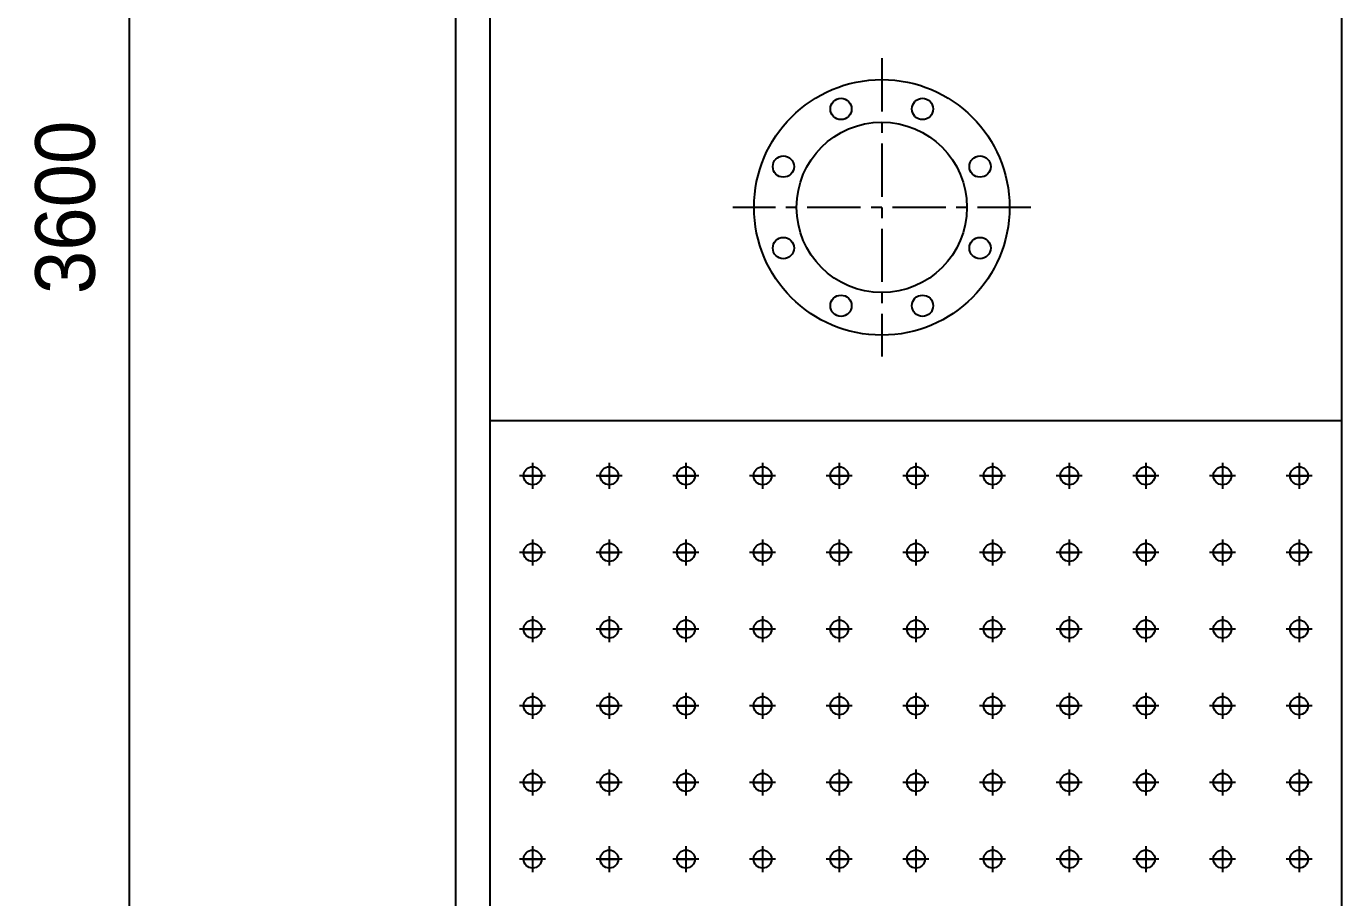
# Model space of a CAD drawing. Header units: millimetres. Extents: x -5717 to 18496, y -1212 to 15910.
# Drawn here: x -2656 to -1112, y 10905 to 11928 of the extents above; entities that cross this region are included whole.
import ezdxf

# ---------------------------------------------------------------- set-up
doc = ezdxf.new("R2010")
doc.units = ezdxf.units.MM
doc.linetypes.add('CENTER', pattern=[2, 1.25, -0.25, 0.25, -0.25])
doc.layers.get('DEFPOINTS').update_dxf_attribs({"color": 143})
doc.layers.add('CENTER', color=1, linetype='CENTER')
doc.layers.add('냉각탑_dim', color=1, linetype='Continuous')
doc.styles.add('HY울릉도L', font='')
doc.styles.get('HY울릉도L').set_extended_font_data('HY울릉도L')
doc.dimstyles.new('성지DIM', dxfattribs={"dimtxt": 3.5, "dimasz": 3, "dimexe": 1, "dimexo": 2.5, "dimgap": 2, "dimtad": 1, "dimdec": 0, "dimzin": 3, "dimdsep": 46, "dimtxsty": 'HY울릉도L', "dimblk": 'ARCHTICK', "dimcen": -2, "dimclrd": 256, "dimclre": 256, "dimclrt": 7, "dimadec": 0, "dimazin": 0, "dimtfac": 1, "dimtdec": 0, "dimtofl": 0, "dimtmove": 0, "dimatfit": 3, "dimfxl": 1, "dimtolj": 1, "dimtzin": 0, "dimlwe": -1, "dimarcsym": 0})

# ---------------------------------------------------------------- blocks, each defined once
blk = doc.blocks.new('_ArchTick')
at = {"color": 0, "linetype": 'ByBlock', "const_width": 0.15}
blk.add_lwpolyline([(-0.5, -0.5), (0.5, 0.5)], dxfattribs=at)
blk = doc.blocks.new('*D13')
at = {"layer": 'DEFPOINTS', "color": 0, "transparency": 16777216}
for p in [(-2152, 13515.4), (-2535.5, 9915.4), (-2152, 9915.4)]:
    blk.add_point(p, dxfattribs=at)
at = {"layer": '냉각탑_dim', "transparency": 16777216}
for p, q in [((-2202, 13515.4), (-2555.5, 13515.4)), ((-2202, 9915.4), (-2555.5, 9915.4))]:
    blk.add_line(p, q, dxfattribs=at)
at = {"layer": '냉각탑_dim', "lineweight": -2, "transparency": 16777216}
blk.add_line((-2535.5, 13515.4), (-2535.5, 9915.4), dxfattribs=at)
at = {"layer": '냉각탑_dim', "lineweight": -2, "transparency": 16777216, "xscale": 60, "yscale": 60, "zscale": 60}
for p, rotation in [((-2535.5, 13515.4), 90), ((-2535.5, 9915.4), 270)]:
    blk.add_blockref('_ArchTick', p, dxfattribs=dict(at, rotation=rotation))
at = {"layer": '냉각탑_dim', "color": 7, "transparency": 16777216, "insert": (-2610.5, 11715.4), "char_height": 70, "attachment_point": 5, "rotation": 90, "style": 'HY울릉도L'}
blk.add_mtext('\\A1;3600', dxfattribs=at)

msp = doc.modelspace()

# ---------------------------------------------------------------- linework, layer by layer
at = {"color": 3}
for p, q in [((-2152, 9915.4), (-2152, 13515.4)), ((-2112, 9955.4), (-2112, 13475.4)), ((-1112, 9955.4), (-1112, 13475.4)), ((-2112, 11465.4), (-1112, 11465.4))]:
    msp.add_line(p, q, dxfattribs=at)
for centre, radius in [((-1652, 11715.4), 150), ((-1699.9, 11830.9), 12.5), ((-1604.2, 11830.9), 12.5), ((-1652, 11715.4), 100), ((-1767.5, 11763.3), 12.5), ((-1536.6, 11763.3), 12.5), ((-1767.5, 11667.6), 12.5), ((-1536.6, 11667.6), 12.5), ((-1699.9, 11599.9), 12.5), ((-1604.2, 11599.9), 12.5)]:
    msp.add_circle(centre, radius, dxfattribs=at)
for centre in [(-2062, 11400.4), (-1972, 11400.4), (-1882, 11400.4), (-1792, 11400.4), (-1702, 11400.4), (-1612, 11400.4), (-1522, 11400.4), (-1432, 11400.4), (-1342, 11400.4), (-1252, 11400.4), (-1162, 11400.4), (-2062, 11310.4), (-1972, 11310.4), (-1882, 11310.4), (-1792, 11310.4), (-1702, 11310.4), (-1612, 11310.4), (-1522, 11310.4), (-1432, 11310.4), (-1342, 11310.4), (-1252, 11310.4), (-1162, 11310.4), (-2062, 11220.4), (-1972, 11220.4), (-1882, 11220.4), (-1792, 11220.4), (-1702, 11220.4), (-1612, 11220.4), (-1522, 11220.4), (-1432, 11220.4), (-1342, 11220.4), (-1252, 11220.4), (-1162, 11220.4), (-2062, 11130.4), (-1972, 11130.4), (-1882, 11130.4), (-1792, 11130.4), (-1702, 11130.4), (-1612, 11130.4), (-1522, 11130.4), (-1432, 11130.4), (-1342, 11130.4), (-1252, 11130.4), (-1162, 11130.4), (-2062, 11040.4), (-1972, 11040.4), (-1882, 11040.4), (-1792, 11040.4), (-1702, 11040.4), (-1612, 11040.4), (-1522, 11040.4), (-1432, 11040.4), (-1342, 11040.4), (-1252, 11040.4), (-1162, 11040.4), (-2062, 10950.4), (-1972, 10950.4), (-1882, 10950.4), (-1792, 10950.4), (-1702, 10950.4), (-1612, 10950.4), (-1522, 10950.4), (-1432, 10950.4), (-1342, 10950.4), (-1252, 10950.4), (-1162, 10950.4)]:
    msp.add_circle(centre, 10.6)
at = {"layer": 'CENTER', "linetype": 'CENTER', "ltscale": 50}
for p, q in [((-1652, 11890.4), (-1652, 11540.4)), ((-1477, 11715.4), (-1827, 11715.4)), ((-2062, 11415.7), (-2062, 11385.1)), ((-1972, 11415.7), (-1972, 11385.1)), ((-1882, 11415.7), (-1882, 11385.1)), ((-1792, 11415.7), (-1792, 11385.1)), ((-1702, 11415.7), (-1702, 11385.1)), ((-1612, 11415.7), (-1612, 11385.1)), ((-1522, 11415.7), (-1522, 11385.1)), ((-1432, 11415.7), (-1432, 11385.1)), ((-1342, 11415.7), (-1342, 11385.1)), ((-1252, 11415.7), (-1252, 11385.1)), ((-1162, 11415.7), (-1162, 11385.1)), ((-2046.7, 11400.4), (-2077.3, 11400.4)), ((-2073.8, 11400.4), (-2050.3, 11400.4)), ((-2050.3, 11400.4), (-2073.8, 11400.4)), ((-2073.8, 11400.4), (-2050.3, 11400.4)), ((-2062, 11412.2), (-2062, 11388.7)), ((-1956.7, 11400.4), (-1987.3, 11400.4)), ((-1983.8, 11400.4), (-1960.3, 11400.4)), ((-1960.3, 11400.4), (-1983.8, 11400.4)), ((-1983.8, 11400.4), (-1960.3, 11400.4)), ((-1972, 11412.2), (-1972, 11388.7)), ((-1866.7, 11400.4), (-1897.3, 11400.4)), ((-1893.8, 11400.4), (-1870.3, 11400.4)), ((-1870.3, 11400.4), (-1893.8, 11400.4)), ((-1893.8, 11400.4), (-1870.3, 11400.4)), ((-1882, 11412.2), (-1882, 11388.7)), ((-1776.7, 11400.4), (-1807.3, 11400.4)), ((-1803.8, 11400.4), (-1780.3, 11400.4)), ((-1780.3, 11400.4), (-1803.8, 11400.4)), ((-1803.8, 11400.4), (-1780.3, 11400.4)), ((-1792, 11412.2), (-1792, 11388.7)), ((-1686.7, 11400.4), (-1717.3, 11400.4)), ((-1713.8, 11400.4), (-1690.3, 11400.4)), ((-1690.3, 11400.4), (-1713.8, 11400.4)), ((-1713.8, 11400.4), (-1690.3, 11400.4)), ((-1702, 11412.2), (-1702, 11388.7)), ((-1596.7, 11400.4), (-1627.3, 11400.4)), ((-1623.8, 11400.4), (-1600.3, 11400.4)), ((-1600.3, 11400.4), (-1623.8, 11400.4)), ((-1623.8, 11400.4), (-1600.3, 11400.4)), ((-1612, 11412.2), (-1612, 11388.7)), ((-1506.7, 11400.4), (-1537.3, 11400.4)), ((-1533.8, 11400.4), (-1510.3, 11400.4)), ((-1510.3, 11400.4), (-1533.8, 11400.4)), ((-1533.8, 11400.4), (-1510.3, 11400.4)), ((-1522, 11412.2), (-1522, 11388.7)), ((-1416.7, 11400.4), (-1447.3, 11400.4)), ((-1443.8, 11400.4), (-1420.3, 11400.4)), ((-1420.3, 11400.4), (-1443.8, 11400.4)), ((-1443.8, 11400.4), (-1420.3, 11400.4)), ((-1432, 11412.2), (-1432, 11388.7)), ((-1326.7, 11400.4), (-1357.3, 11400.4)), ((-1353.8, 11400.4), (-1330.3, 11400.4)), ((-1330.3, 11400.4), (-1353.8, 11400.4)), ((-1353.8, 11400.4), (-1330.3, 11400.4)), ((-1342, 11412.2), (-1342, 11388.7)), ((-1236.7, 11400.4), (-1267.3, 11400.4)), ((-1263.8, 11400.4), (-1240.3, 11400.4)), ((-1240.3, 11400.4), (-1263.8, 11400.4)), ((-1263.8, 11400.4), (-1240.3, 11400.4)), ((-1252, 11412.2), (-1252, 11388.7)), ((-1146.7, 11400.4), (-1177.3, 11400.4)), ((-1173.8, 11400.4), (-1150.3, 11400.4)), ((-1150.3, 11400.4), (-1173.8, 11400.4)), ((-1173.8, 11400.4), (-1150.3, 11400.4)), ((-1162, 11412.2), (-1162, 11388.7)), ((-2062, 11325.7), (-2062, 11295.1)), ((-2062, 11322.2), (-2062, 11298.7)), ((-1972, 11325.7), (-1972, 11295.1)), ((-1972, 11322.2), (-1972, 11298.7)), ((-1882, 11325.7), (-1882, 11295.1)), ((-1882, 11322.2), (-1882, 11298.7)), ((-1792, 11325.7), (-1792, 11295.1)), ((-1792, 11322.2), (-1792, 11298.7)), ((-1702, 11325.7), (-1702, 11295.1)), ((-1702, 11322.2), (-1702, 11298.7)), ((-1612, 11325.7), (-1612, 11295.1)), ((-1612, 11322.2), (-1612, 11298.7)), ((-1522, 11325.7), (-1522, 11295.1)), ((-1522, 11322.2), (-1522, 11298.7)), ((-1432, 11325.7), (-1432, 11295.1)), ((-1432, 11322.2), (-1432, 11298.7)), ((-1342, 11325.7), (-1342, 11295.1)), ((-1342, 11322.2), (-1342, 11298.7)), ((-1252, 11325.7), (-1252, 11295.1)), ((-1252, 11322.2), (-1252, 11298.7)), ((-1162, 11325.7), (-1162, 11295.1)), ((-1162, 11322.2), (-1162, 11298.7)), ((-2046.7, 11310.4), (-2077.3, 11310.4)), ((-2073.8, 11310.4), (-2050.3, 11310.4)), ((-2050.3, 11310.4), (-2073.8, 11310.4)), ((-2073.8, 11310.4), (-2050.3, 11310.4)), ((-1956.7, 11310.4), (-1987.3, 11310.4)), ((-1983.8, 11310.4), (-1960.3, 11310.4)), ((-1960.3, 11310.4), (-1983.8, 11310.4)), ((-1983.8, 11310.4), (-1960.3, 11310.4)), ((-1866.7, 11310.4), (-1897.3, 11310.4)), ((-1893.8, 11310.4), (-1870.3, 11310.4)), ((-1870.3, 11310.4), (-1893.8, 11310.4)), ((-1893.8, 11310.4), (-1870.3, 11310.4)), ((-1776.7, 11310.4), (-1807.3, 11310.4)), ((-1803.8, 11310.4), (-1780.3, 11310.4)), ((-1780.3, 11310.4), (-1803.8, 11310.4)), ((-1803.8, 11310.4), (-1780.3, 11310.4)), ((-1686.7, 11310.4), (-1717.3, 11310.4)), ((-1713.8, 11310.4), (-1690.3, 11310.4)), ((-1690.3, 11310.4), (-1713.8, 11310.4)), ((-1713.8, 11310.4), (-1690.3, 11310.4)), ((-1596.7, 11310.4), (-1627.3, 11310.4)), ((-1623.8, 11310.4), (-1600.3, 11310.4)), ((-1600.3, 11310.4), (-1623.8, 11310.4)), ((-1623.8, 11310.4), (-1600.3, 11310.4)), ((-1506.7, 11310.4), (-1537.3, 11310.4)), ((-1533.8, 11310.4), (-1510.3, 11310.4)), ((-1510.3, 11310.4), (-1533.8, 11310.4)), ((-1533.8, 11310.4), (-1510.3, 11310.4)), ((-1416.7, 11310.4), (-1447.3, 11310.4)), ((-1443.8, 11310.4), (-1420.3, 11310.4)), ((-1420.3, 11310.4), (-1443.8, 11310.4)), ((-1443.8, 11310.4), (-1420.3, 11310.4)), ((-1326.7, 11310.4), (-1357.3, 11310.4)), ((-1353.8, 11310.4), (-1330.3, 11310.4)), ((-1330.3, 11310.4), (-1353.8, 11310.4)), ((-1353.8, 11310.4), (-1330.3, 11310.4)), ((-1236.7, 11310.4), (-1267.3, 11310.4)), ((-1263.8, 11310.4), (-1240.3, 11310.4)), ((-1240.3, 11310.4), (-1263.8, 11310.4)), ((-1263.8, 11310.4), (-1240.3, 11310.4)), ((-1146.7, 11310.4), (-1177.3, 11310.4)), ((-1173.8, 11310.4), (-1150.3, 11310.4)), ((-1150.3, 11310.4), (-1173.8, 11310.4)), ((-1173.8, 11310.4), (-1150.3, 11310.4)), ((-2062, 11235.7), (-2062, 11205.1)), ((-2062, 11232.2), (-2062, 11208.7)), ((-1972, 11235.7), (-1972, 11205.1)), ((-1972, 11232.2), (-1972, 11208.7)), ((-1882, 11235.7), (-1882, 11205.1)), ((-1882, 11232.2), (-1882, 11208.7)), ((-1792, 11235.7), (-1792, 11205.1)), ((-1792, 11232.2), (-1792, 11208.7)), ((-1702, 11235.7), (-1702, 11205.1)), ((-1702, 11232.2), (-1702, 11208.7)), ((-1612, 11235.7), (-1612, 11205.1)), ((-1612, 11232.2), (-1612, 11208.7)), ((-1522, 11235.7), (-1522, 11205.1)), ((-1522, 11232.2), (-1522, 11208.7)), ((-1432, 11235.7), (-1432, 11205.1)), ((-1432, 11232.2), (-1432, 11208.7)), ((-1342, 11235.7), (-1342, 11205.1)), ((-1342, 11232.2), (-1342, 11208.7)), ((-1252, 11235.7), (-1252, 11205.1)), ((-1252, 11232.2), (-1252, 11208.7)), ((-1162, 11235.7), (-1162, 11205.1)), ((-1162, 11232.2), (-1162, 11208.7)), ((-2046.7, 11220.4), (-2077.3, 11220.4)), ((-2073.8, 11220.4), (-2050.3, 11220.4)), ((-2050.3, 11220.4), (-2073.8, 11220.4)), ((-2073.8, 11220.4), (-2050.3, 11220.4)), ((-1956.7, 11220.4), (-1987.3, 11220.4)), ((-1983.8, 11220.4), (-1960.3, 11220.4)), ((-1960.3, 11220.4), (-1983.8, 11220.4)), ((-1983.8, 11220.4), (-1960.3, 11220.4)), ((-1866.7, 11220.4), (-1897.3, 11220.4)), ((-1893.8, 11220.4), (-1870.3, 11220.4)), ((-1870.3, 11220.4), (-1893.8, 11220.4)), ((-1893.8, 11220.4), (-1870.3, 11220.4)), ((-1776.7, 11220.4), (-1807.3, 11220.4)), ((-1803.8, 11220.4), (-1780.3, 11220.4)), ((-1780.3, 11220.4), (-1803.8, 11220.4)), ((-1803.8, 11220.4), (-1780.3, 11220.4)), ((-1686.7, 11220.4), (-1717.3, 11220.4)), ((-1713.8, 11220.4), (-1690.3, 11220.4)), ((-1690.3, 11220.4), (-1713.8, 11220.4)), ((-1713.8, 11220.4), (-1690.3, 11220.4)), ((-1596.7, 11220.4), (-1627.3, 11220.4)), ((-1623.8, 11220.4), (-1600.3, 11220.4)), ((-1600.3, 11220.4), (-1623.8, 11220.4)), ((-1623.8, 11220.4), (-1600.3, 11220.4)), ((-1506.7, 11220.4), (-1537.3, 11220.4)), ((-1533.8, 11220.4), (-1510.3, 11220.4)), ((-1510.3, 11220.4), (-1533.8, 11220.4)), ((-1533.8, 11220.4), (-1510.3, 11220.4)), ((-1416.7, 11220.4), (-1447.3, 11220.4)), ((-1443.8, 11220.4), (-1420.3, 11220.4)), ((-1420.3, 11220.4), (-1443.8, 11220.4)), ((-1443.8, 11220.4), (-1420.3, 11220.4)), ((-1326.7, 11220.4), (-1357.3, 11220.4)), ((-1353.8, 11220.4), (-1330.3, 11220.4)), ((-1330.3, 11220.4), (-1353.8, 11220.4)), ((-1353.8, 11220.4), (-1330.3, 11220.4)), ((-1236.7, 11220.4), (-1267.3, 11220.4)), ((-1263.8, 11220.4), (-1240.3, 11220.4)), ((-1240.3, 11220.4), (-1263.8, 11220.4)), ((-1263.8, 11220.4), (-1240.3, 11220.4)), ((-1146.7, 11220.4), (-1177.3, 11220.4)), ((-1173.8, 11220.4), (-1150.3, 11220.4)), ((-1150.3, 11220.4), (-1173.8, 11220.4)), ((-1173.8, 11220.4), (-1150.3, 11220.4)), ((-2062, 11145.7), (-2062, 11115.1)), ((-2062, 11142.2), (-2062, 11118.7)), ((-1972, 11145.7), (-1972, 11115.1)), ((-1972, 11142.2), (-1972, 11118.7)), ((-1882, 11145.7), (-1882, 11115.1)), ((-1882, 11142.2), (-1882, 11118.7)), ((-1792, 11145.7), (-1792, 11115.1)), ((-1792, 11142.2), (-1792, 11118.7)), ((-1702, 11145.7), (-1702, 11115.1)), ((-1702, 11142.2), (-1702, 11118.7)), ((-1612, 11145.7), (-1612, 11115.1)), ((-1612, 11142.2), (-1612, 11118.7)), ((-1522, 11145.7), (-1522, 11115.1)), ((-1522, 11142.2), (-1522, 11118.7)), ((-1432, 11145.7), (-1432, 11115.1)), ((-1432, 11142.2), (-1432, 11118.7)), ((-1342, 11145.7), (-1342, 11115.1)), ((-1342, 11142.2), (-1342, 11118.7)), ((-1252, 11145.7), (-1252, 11115.1)), ((-1252, 11142.2), (-1252, 11118.7)), ((-1162, 11145.7), (-1162, 11115.1)), ((-1162, 11142.2), (-1162, 11118.7)), ((-2046.7, 11130.4), (-2077.3, 11130.4)), ((-2073.8, 11130.4), (-2050.3, 11130.4)), ((-2050.3, 11130.4), (-2073.8, 11130.4)), ((-2073.8, 11130.4), (-2050.3, 11130.4)), ((-1956.7, 11130.4), (-1987.3, 11130.4)), ((-1983.8, 11130.4), (-1960.3, 11130.4)), ((-1960.3, 11130.4), (-1983.8, 11130.4)), ((-1983.8, 11130.4), (-1960.3, 11130.4)), ((-1866.7, 11130.4), (-1897.3, 11130.4)), ((-1893.8, 11130.4), (-1870.3, 11130.4)), ((-1870.3, 11130.4), (-1893.8, 11130.4)), ((-1893.8, 11130.4), (-1870.3, 11130.4)), ((-1776.7, 11130.4), (-1807.3, 11130.4)), ((-1803.8, 11130.4), (-1780.3, 11130.4)), ((-1780.3, 11130.4), (-1803.8, 11130.4)), ((-1803.8, 11130.4), (-1780.3, 11130.4)), ((-1686.7, 11130.4), (-1717.3, 11130.4)), ((-1713.8, 11130.4), (-1690.3, 11130.4)), ((-1690.3, 11130.4), (-1713.8, 11130.4)), ((-1713.8, 11130.4), (-1690.3, 11130.4)), ((-1596.7, 11130.4), (-1627.3, 11130.4)), ((-1623.8, 11130.4), (-1600.3, 11130.4)), ((-1600.3, 11130.4), (-1623.8, 11130.4)), ((-1623.8, 11130.4), (-1600.3, 11130.4)), ((-1506.7, 11130.4), (-1537.3, 11130.4)), ((-1533.8, 11130.4), (-1510.3, 11130.4)), ((-1510.3, 11130.4), (-1533.8, 11130.4)), ((-1533.8, 11130.4), (-1510.3, 11130.4)), ((-1416.7, 11130.4), (-1447.3, 11130.4)), ((-1443.8, 11130.4), (-1420.3, 11130.4)), ((-1420.3, 11130.4), (-1443.8, 11130.4)), ((-1443.8, 11130.4), (-1420.3, 11130.4)), ((-1326.7, 11130.4), (-1357.3, 11130.4)), ((-1353.8, 11130.4), (-1330.3, 11130.4)), ((-1330.3, 11130.4), (-1353.8, 11130.4)), ((-1353.8, 11130.4), (-1330.3, 11130.4)), ((-1236.7, 11130.4), (-1267.3, 11130.4)), ((-1263.8, 11130.4), (-1240.3, 11130.4)), ((-1240.3, 11130.4), (-1263.8, 11130.4)), ((-1263.8, 11130.4), (-1240.3, 11130.4)), ((-1146.7, 11130.4), (-1177.3, 11130.4)), ((-1173.8, 11130.4), (-1150.3, 11130.4)), ((-1150.3, 11130.4), (-1173.8, 11130.4)), ((-1173.8, 11130.4), (-1150.3, 11130.4)), ((-2062, 11055.7), (-2062, 11025.1)), ((-2062, 11052.2), (-2062, 11028.7)), ((-1972, 11055.7), (-1972, 11025.1)), ((-1972, 11052.2), (-1972, 11028.7)), ((-1882, 11055.7), (-1882, 11025.1)), ((-1882, 11052.2), (-1882, 11028.7)), ((-1792, 11055.7), (-1792, 11025.1)), ((-1792, 11052.2), (-1792, 11028.7)), ((-1702, 11055.7), (-1702, 11025.1)), ((-1702, 11052.2), (-1702, 11028.7)), ((-1612, 11055.7), (-1612, 11025.1)), ((-1612, 11052.2), (-1612, 11028.7)), ((-1522, 11055.7), (-1522, 11025.1)), ((-1522, 11052.2), (-1522, 11028.7)), ((-1432, 11055.7), (-1432, 11025.1)), ((-1432, 11052.2), (-1432, 11028.7)), ((-1342, 11055.7), (-1342, 11025.1)), ((-1342, 11052.2), (-1342, 11028.7)), ((-1252, 11055.7), (-1252, 11025.1)), ((-1252, 11052.2), (-1252, 11028.7)), ((-1162, 11055.7), (-1162, 11025.1)), ((-1162, 11052.2), (-1162, 11028.7)), ((-2046.7, 11040.4), (-2077.3, 11040.4)), ((-2073.8, 11040.4), (-2050.3, 11040.4)), ((-2050.3, 11040.4), (-2073.8, 11040.4)), ((-2073.8, 11040.4), (-2050.3, 11040.4)), ((-1956.7, 11040.4), (-1987.3, 11040.4)), ((-1983.8, 11040.4), (-1960.3, 11040.4)), ((-1960.3, 11040.4), (-1983.8, 11040.4)), ((-1983.8, 11040.4), (-1960.3, 11040.4)), ((-1866.7, 11040.4), (-1897.3, 11040.4)), ((-1893.8, 11040.4), (-1870.3, 11040.4)), ((-1870.3, 11040.4), (-1893.8, 11040.4)), ((-1893.8, 11040.4), (-1870.3, 11040.4)), ((-1776.7, 11040.4), (-1807.3, 11040.4)), ((-1803.8, 11040.4), (-1780.3, 11040.4)), ((-1780.3, 11040.4), (-1803.8, 11040.4)), ((-1803.8, 11040.4), (-1780.3, 11040.4)), ((-1686.7, 11040.4), (-1717.3, 11040.4)), ((-1713.8, 11040.4), (-1690.3, 11040.4)), ((-1690.3, 11040.4), (-1713.8, 11040.4)), ((-1713.8, 11040.4), (-1690.3, 11040.4)), ((-1596.7, 11040.4), (-1627.3, 11040.4)), ((-1623.8, 11040.4), (-1600.3, 11040.4)), ((-1600.3, 11040.4), (-1623.8, 11040.4)), ((-1623.8, 11040.4), (-1600.3, 11040.4)), ((-1506.7, 11040.4), (-1537.3, 11040.4)), ((-1533.8, 11040.4), (-1510.3, 11040.4)), ((-1510.3, 11040.4), (-1533.8, 11040.4)), ((-1533.8, 11040.4), (-1510.3, 11040.4)), ((-1416.7, 11040.4), (-1447.3, 11040.4)), ((-1443.8, 11040.4), (-1420.3, 11040.4)), ((-1420.3, 11040.4), (-1443.8, 11040.4)), ((-1443.8, 11040.4), (-1420.3, 11040.4)), ((-1326.7, 11040.4), (-1357.3, 11040.4)), ((-1353.8, 11040.4), (-1330.3, 11040.4)), ((-1330.3, 11040.4), (-1353.8, 11040.4)), ((-1353.8, 11040.4), (-1330.3, 11040.4)), ((-1236.7, 11040.4), (-1267.3, 11040.4)), ((-1263.8, 11040.4), (-1240.3, 11040.4)), ((-1240.3, 11040.4), (-1263.8, 11040.4)), ((-1263.8, 11040.4), (-1240.3, 11040.4)), ((-1146.7, 11040.4), (-1177.3, 11040.4)), ((-1173.8, 11040.4), (-1150.3, 11040.4)), ((-1150.3, 11040.4), (-1173.8, 11040.4)), ((-1173.8, 11040.4), (-1150.3, 11040.4)), ((-2062, 10965.7), (-2062, 10935.1)), ((-1972, 10965.7), (-1972, 10935.1)), ((-1882, 10965.7), (-1882, 10935.1)), ((-1792, 10965.7), (-1792, 10935.1)), ((-1702, 10965.7), (-1702, 10935.1)), ((-1612, 10965.7), (-1612, 10935.1)), ((-1522, 10965.7), (-1522, 10935.1)), ((-1432, 10965.7), (-1432, 10935.1)), ((-1342, 10965.7), (-1342, 10935.1)), ((-1252, 10965.7), (-1252, 10935.1)), ((-1162, 10965.7), (-1162, 10935.1)), ((-2046.7, 10950.4), (-2077.3, 10950.4)), ((-2073.8, 10950.4), (-2050.3, 10950.4)), ((-2050.3, 10950.4), (-2073.8, 10950.4)), ((-2073.8, 10950.4), (-2050.3, 10950.4)), ((-2062, 10962.2), (-2062, 10938.7)), ((-1956.7, 10950.4), (-1987.3, 10950.4)), ((-1983.8, 10950.4), (-1960.3, 10950.4)), ((-1960.3, 10950.4), (-1983.8, 10950.4)), ((-1983.8, 10950.4), (-1960.3, 10950.4)), ((-1972, 10962.2), (-1972, 10938.7)), ((-1866.7, 10950.4), (-1897.3, 10950.4)), ((-1893.8, 10950.4), (-1870.3, 10950.4)), ((-1870.3, 10950.4), (-1893.8, 10950.4)), ((-1893.8, 10950.4), (-1870.3, 10950.4)), ((-1882, 10962.2), (-1882, 10938.7)), ((-1776.7, 10950.4), (-1807.3, 10950.4)), ((-1803.8, 10950.4), (-1780.3, 10950.4)), ((-1780.3, 10950.4), (-1803.8, 10950.4)), ((-1803.8, 10950.4), (-1780.3, 10950.4)), ((-1792, 10962.2), (-1792, 10938.7)), ((-1686.7, 10950.4), (-1717.3, 10950.4)), ((-1713.8, 10950.4), (-1690.3, 10950.4)), ((-1690.3, 10950.4), (-1713.8, 10950.4)), ((-1713.8, 10950.4), (-1690.3, 10950.4)), ((-1702, 10962.2), (-1702, 10938.7)), ((-1596.7, 10950.4), (-1627.3, 10950.4)), ((-1623.8, 10950.4), (-1600.3, 10950.4)), ((-1600.3, 10950.4), (-1623.8, 10950.4)), ((-1623.8, 10950.4), (-1600.3, 10950.4)), ((-1612, 10962.2), (-1612, 10938.7)), ((-1506.7, 10950.4), (-1537.3, 10950.4)), ((-1533.8, 10950.4), (-1510.3, 10950.4)), ((-1510.3, 10950.4), (-1533.8, 10950.4)), ((-1533.8, 10950.4), (-1510.3, 10950.4)), ((-1522, 10962.2), (-1522, 10938.7)), ((-1416.7, 10950.4), (-1447.3, 10950.4)), ((-1443.8, 10950.4), (-1420.3, 10950.4)), ((-1420.3, 10950.4), (-1443.8, 10950.4)), ((-1443.8, 10950.4), (-1420.3, 10950.4)), ((-1432, 10962.2), (-1432, 10938.7)), ((-1326.7, 10950.4), (-1357.3, 10950.4)), ((-1353.8, 10950.4), (-1330.3, 10950.4)), ((-1330.3, 10950.4), (-1353.8, 10950.4)), ((-1353.8, 10950.4), (-1330.3, 10950.4)), ((-1342, 10962.2), (-1342, 10938.7)), ((-1236.7, 10950.4), (-1267.3, 10950.4)), ((-1263.8, 10950.4), (-1240.3, 10950.4)), ((-1240.3, 10950.4), (-1263.8, 10950.4)), ((-1263.8, 10950.4), (-1240.3, 10950.4)), ((-1252, 10962.2), (-1252, 10938.7)), ((-1146.7, 10950.4), (-1177.3, 10950.4)), ((-1173.8, 10950.4), (-1150.3, 10950.4)), ((-1150.3, 10950.4), (-1173.8, 10950.4)), ((-1173.8, 10950.4), (-1150.3, 10950.4)), ((-1162, 10962.2), (-1162, 10938.7))]:
    msp.add_line(p, q, dxfattribs=at)

# ---------------------------------------------------------------- dimensions: what is measured, and where the dimension line sits
at = {"layer": '냉각탑_dim'}
dim = msp.add_linear_dim(base=(-2535.5, 9915.4), p1=(-2152, 13515.4), p2=(-2152, 9915.4), angle=90, dimstyle='성지DIM', override={"dimscale": 20, "dimtmove": 2}, dxfattribs=at)
dim.commit()
dim.dimension.update_dxf_attribs({"geometry": '*D13', "text_midpoint": (-2610.5, 11715.4)})

doc.saveas('drawing.dxf')
